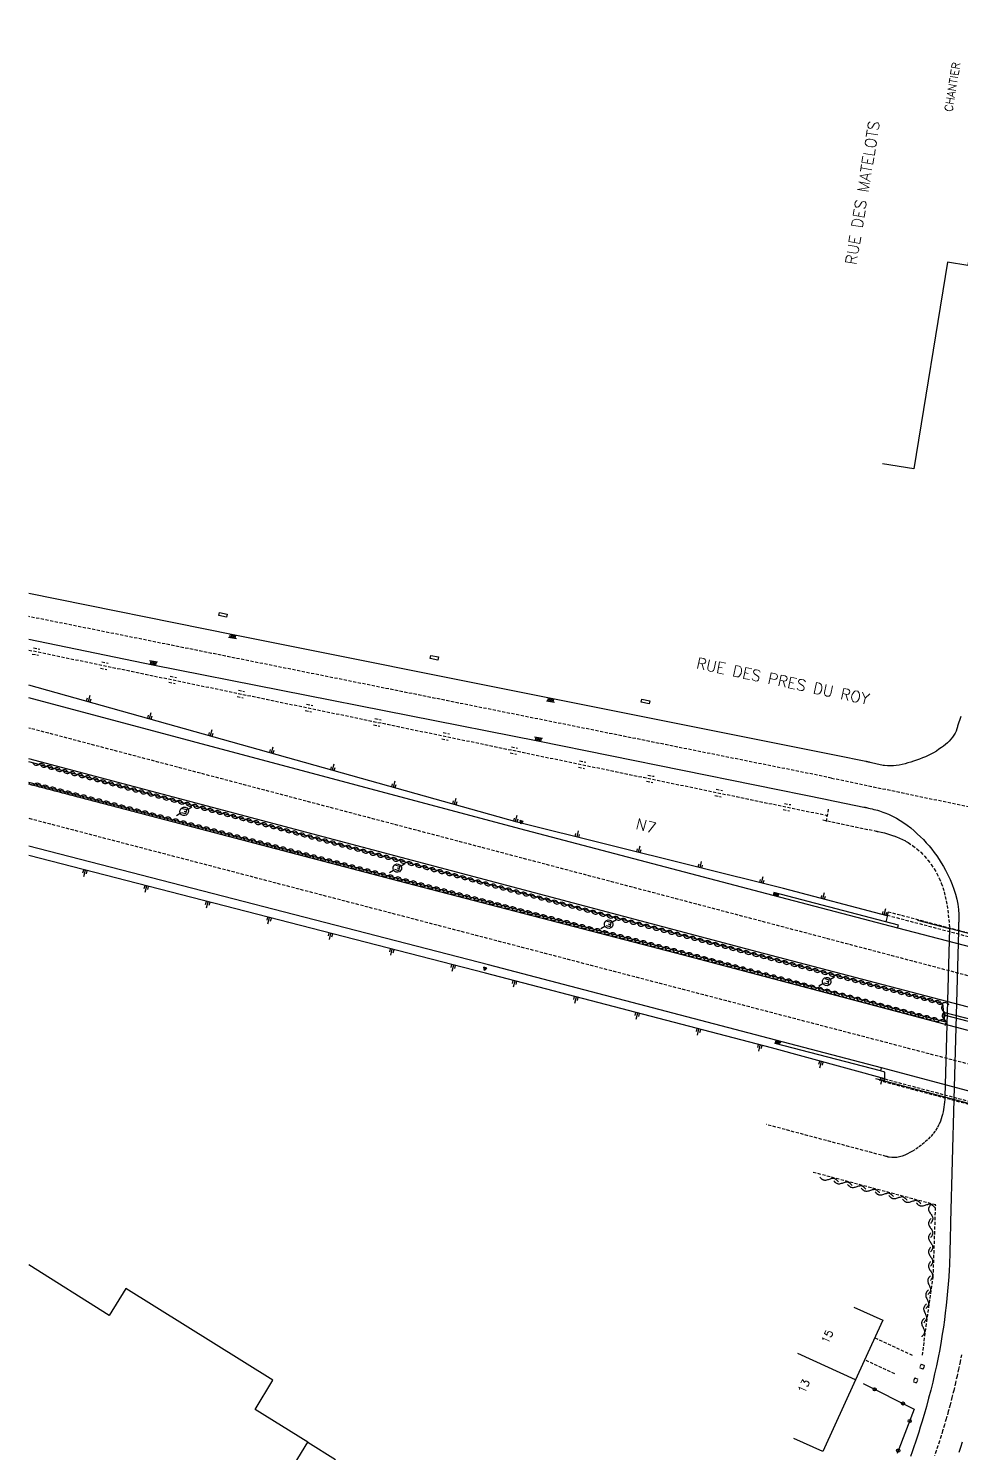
# Model space of a CAD drawing. Header units: millimetres. Extents: x 109000 to 110000, y 146999 to 148000.
# Drawn here: x 108999.9 to 109147, y 147475 to 147699.6 of the extents above; entities that cross this region are included whole.
import ezdxf
from ezdxf.enums import TextEntityAlignment as Align

# ---------------------------------------------------------------- set-up
doc = ezdxf.new("R2010")
doc.units = ezdxf.units.MM
doc.linetypes.add('DASHED', pattern=[0.75, 0.5, -0.25])
doc.layers.get('0').update_dxf_attribs({"linetype": 'CONTINUOUS'})
for name, color, linetype in [('W0001', 6, 'DASHED'), ('W0008', 7, 'CONTINUOUS'), ('W0100', 7, 'CONTINUOUS'), ('W0112', 1, 'DASHED'), ('W0120', 7, 'CONTINUOUS'), ('W0211', 2, 'CONTINUOUS'), ('W0220', 5, 'DASHED'), ('W0310', 3, 'CONTINUOUS'), ('W0334', 7, 'CONTINUOUS'), ('W0400', 7, 'CONTINUOUS'), ('W0402', 7, 'CONTINUOUS'), ('W0471', 7, 'CONTINUOUS'), ('W0851', 7, 'CONTINUOUS'), ('W0984', 7, 'CONTINUOUS'), ('W0989', 7, 'CONTINUOUS'), ('W0991', 7, 'CONTINUOUS'), ('W1102', 7, 'CONTINUOUS')]:
    doc.layers.add(name, color=color, linetype=linetype)
doc.styles.get("Standard").update_dxf_attribs({"font": 'romans.shx', "width": 0.85})

# ---------------------------------------------------------------- blocks, each defined once
blk = doc.blocks.new('T851')
for p, q in [((-0.25, -0.15), (0, 0.32)), ((0, 0.32), (0.25, -0.15)), ((-0.25, -0.15), (0.25, -0.15))]:
    blk.add_line(p, q)
for major_axis in [(-0.106, 0.106), (-0.0354, 0.0354), (-0.0236, 0.0236)]:
    blk.add_ellipse((0, 0), major_axis=major_axis, ratio=1, start_param=3.926991, end_param=10.210176)
blk = doc.blocks.new('t310o')
at = {"color": 0, "linetype": 'Continuous'}
for centre, start, end in [((-0.5, 0.38), 216.8699, 323.1304), ((0.5, -0.37), 36.8699, 143.1303)]:
    blk.add_arc(centre, 0.625, start, end, dxfattribs=at)
blk = doc.blocks.new('T400')
for p, q in [((-0.15, 0.3), (0.15, 0.3)), ((-0.15, -0.25), (-0.15, 0.3)), ((-0.15, 0.15), (0.15, 0.15)), ((-0.15, 0), (0.15, 0)), ((0.15, 0.3), (0.15, -0.25)), ((-0.15, -0.15), (0.15, -0.15)), ((-0.15, -0.25), (-0.15, -0.3)), ((-0.15, -0.3), (0.15, -0.3)), ((0.15, -0.3), (0.15, -0.25))]:
    blk.add_line(p, q)
blk = doc.blocks.new('T471')
for p, q in [((-0.333334, 0.333334), (-0.333334, -0.333334)), ((-0.333334, 0.333334), (0.333334, 0.333334)), ((-0.333334, 0), (0, 0)), ((0.500001, 0.500001), (1.000002, 1.000002)), ((-0.500001, -0.500001), (-1.000002, -1.000002)), ((-0.333334, -0.333334), (0.333334, -0.333334))]:
    blk.add_line(p, q)
blk.add_ellipse((0, 0), major_axis=(0.471405, 0.471405), ratio=1, start_param=5.4977871438, end_param=11.780972451)
blk = doc.blocks.new('t211o')
at = {"color": 0, "linetype": 'Continuous'}
for p, q in [((-0.29, 0.5), (-0.29, 0)), ((0, 1), (0, 0)), ((0.29, 0.5), (0.29, 0))]:
    blk.add_line(p, q, dxfattribs=at)

msp = doc.modelspace()

# ---------------------------------------------------------------- linework, layer by layer
at = {"layer": 'W0001'}
for p, q in [((109347.6, 147497.63), (109000, 147589.31)), ((109344.5, 147485.03), (109000, 147575.03))]:
    msp.add_line(p, q, dxfattribs=at)
for points in [[(109126.64, 147581.42), (109000, 147606.89)], [(109126.64, 147581.42), (109150.72, 147576.41)], [(109147.15, 147490.44), (109146.93, 147489.33), (109146.69, 147488.17), (109146.46, 147487.09), (109146.21, 147486.02), (109145.93, 147484.84), (109145.65, 147483.7), (109145.35, 147482.53), (109145.07, 147481.48), (109144.75, 147480.34), (109144.48, 147479.42), (109144.19, 147478.47), (109143.93, 147477.66), (109143.68, 147476.84), (109143.44, 147476.09), (109143.17, 147475.28), (109142.91, 147474.52)]]:
    msp.add_lwpolyline(points, dxfattribs=at)
at = {"layer": 'W0008'}
for points in [[(109127.38, 147584.97), (109082.43, 147593.98), (109032.25, 147604.02), (109000, 147610.5)], [(109000, 147603.3), (109019.57, 147599.3), (109080.32, 147587.27), (109125.94, 147578.05)], [(109348.72, 147502.16), (109335.04, 147505.87), (109318.44, 147510.23), (109304.38, 147513.95), (109265.58, 147524.23), (109247.77, 147528.93), (109182.71, 147545.79), (109167.02, 147549.95), (109137.1, 147557.73), (109117.44, 147562.88), (109077.47, 147573.39), (109000, 147594.08)], [(109147.07, 147591.11), (109146.54, 147589.61), (109146.54, 147589.58), (109146.53, 147589.53), (109146.51, 147589.48), (109146.51, 147589.44), (109146.49, 147589.39), (109146.48, 147589.36), (109146.47, 147589.31), (109146.46, 147589.27), (109146.44, 147589.22), (109146.43, 147589.19), (109146.3, 147588.83), (109146.14, 147588.48), (109145.94, 147588.16), (109145.72, 147587.84), (109145.48, 147587.55), (109145.22, 147587.25), (109144.93, 147586.98), (109144.65, 147586.72), (109144.34, 147586.47), (109144.03, 147586.23), (109143.61, 147585.95), (109143.2, 147585.67), (109142.77, 147585.42), (109142.34, 147585.19), (109141.9, 147584.97), (109141.46, 147584.77), (109141.01, 147584.58), (109140.54, 147584.39), (109140.08, 147584.22), (109139.61, 147584.06), (109139.16, 147583.92), (109138.71, 147583.8), (109138.26, 147583.67), (109137.79, 147583.56), (109137.33, 147583.47), (109136.87, 147583.41), (109136.41, 147583.36), (109135.95, 147583.34), (109135.49, 147583.34), (109135.03, 147583.39), (109134.8, 147583.42), (109134.57, 147583.47), (109134.33, 147583.5), (109134.11, 147583.56), (109133.88, 147583.61), (109133.65, 147583.67), (109133.42, 147583.72), (109133.19, 147583.78), (109132.96, 147583.84), (109132.73, 147583.89), (109132.67, 147583.91), (109132.6, 147583.92), (109132.54, 147583.94), (109132.47, 147583.94), (109132.4, 147583.95), (109132.34, 147583.97), (109132.28, 147583.98), (109132.22, 147584), (109132.15, 147584.02), (109132.08, 147584.02), (109132.08, 147584.02), (109127.37, 147584.97)], [(109346.49, 147493.09), (109316.62, 147501.07), (109264.31, 147514.82), (109155.87, 147543.28), (109114.92, 147554.03), (109075.44, 147564.46), (109000, 147584.45)], [(109345.6, 147489.5), (109315.83, 147497.39), (109263.73, 147511.25), (109208.21, 147525.77), (109155.17, 147539.78), (109103.29, 147553.49), (109059.61, 147564.83), (109000, 147580.44)], [(109125.93, 147578.05), (109131.74, 147576.84), (109131.78, 147576.83), (109131.83, 147576.81), (109131.87, 147576.81), (109131.91, 147576.8), (109131.96, 147576.8), (109132, 147576.78), (109132.04, 147576.78), (109132.09, 147576.77), (109132.13, 147576.75), (109132.18, 147576.75), (109132.47, 147576.69), (109132.76, 147576.62), (109133.05, 147576.55), (109133.34, 147576.48), (109133.63, 147576.41), (109133.91, 147576.33), (109134.2, 147576.23), (109134.48, 147576.16), (109134.76, 147576.06), (109135.04, 147575.95), (109135.67, 147575.7), (109136.29, 147575.41), (109136.89, 147575.09), (109137.47, 147574.73), (109138.04, 147574.36), (109138.61, 147573.97), (109139.15, 147573.55), (109139.68, 147573.11), (109140.18, 147572.64), (109140.68, 147572.17), (109140.68, 147572.17), (109141.15, 147571.7), (109141.6, 147571.22), (109142.04, 147570.72), (109142.46, 147570.2), (109142.86, 147569.69), (109143.26, 147569.14), (109143.62, 147568.59), (109143.98, 147568.05), (109144.33, 147567.47), (109144.65, 147566.89), (109144.65, 147566.89), (109145.02, 147566.16), (109145.36, 147565.41), (109145.68, 147564.64), (109145.97, 147563.87), (109146.21, 147563.09), (109146.41, 147562.3), (109146.57, 147561.5), (109146.67, 147560.69), (109146.73, 147559.89), (109146.73, 147559.08), (109146.73, 147559.08), (109146.73, 147559.03), (109146.73, 147558.98), (109146.72, 147558.94), (109146.72, 147558.89), (109146.72, 147558.84), (109146.72, 147558.8), (109146.72, 147558.75), (109146.72, 147558.7), (109146.72, 147558.66), (109146.71, 147558.61), (109146.68, 147557.31)], [(109343.4, 147480.56), (109331.96, 147483.38), (109315.33, 147487.81), (109301.2, 147491.53), (109262.35, 147501.76), (109244.09, 147506.58), (109206.66, 147516.77), (109181.93, 147523.04), (109166.29, 147527.26), (109134.53, 147535.69), (109117.86, 147540.06), (109072.53, 147551.94), (109000, 147570.69)], [(109146.68, 147557.31), (109145.96, 147530.69)], [(109145.96, 147530.69), (109145.44, 147511.36)], [(109145.44, 147511.36), (109145.43, 147511.31), (109145.43, 147511.28), (109145.43, 147511.23), (109145.43, 147511.2), (109145.43, 147511.16), (109145.43, 147511.12), (109145.43, 147511.08), (109145.43, 147511.05), (109145.43, 147511), (109145.43, 147510.97), (109145.41, 147510.25), (109145.4, 147509.55), (109145.38, 147508.83), (109145.36, 147508.12), (109145.34, 147507.41), (109145.33, 147506.7), (109145.3, 147505.98), (109145.28, 147505.28), (109145.25, 147504.56), (109145.22, 147503.86), (109145.22, 147503.86), (109145.15, 147502.72), (109145.07, 147501.59), (109144.97, 147500.47), (109144.86, 147499.33), (109144.75, 147498.2), (109144.61, 147497.08), (109144.47, 147495.95), (109144.3, 147494.83), (109144.13, 147493.7), (109143.94, 147492.59), (109143.94, 147492.59), (109143.72, 147491.3), (109143.47, 147490), (109143.2, 147488.72), (109142.92, 147487.42), (109142.62, 147486.14), (109142.31, 147484.86), (109141.98, 147483.59), (109141.64, 147482.31), (109141.28, 147481.05), (109140.9, 147479.8), (109140.66, 147479.02), (109140.41, 147478.23), (109140.16, 147477.47), (109139.9, 147476.69), (109139.64, 147475.92), (109139.37, 147475.16), (109139.1, 147474.39)], [(109000, 147504.64), (109000, 147504.62)], [(109044.04, 147476.64), (109035.68, 147481.81), (109038.51, 147486.47), (109015.31, 147500.89), (109012.69, 147496.67), (109000, 147504.64)], [(109147.25, 147476.64), (109146.99, 147475.83), (109146.73, 147475.02)]]:
    msp.add_lwpolyline(points, dxfattribs=at)
at = {"layer": 'W0100', "flags": 128}
msp.add_lwpolyline([(109154.09, 147699.65), (109148.17, 147662.28), (109144.96, 147662.81), (109139.62, 147630.19), (109134.69, 147631)], dxfattribs=at)
at = {"layer": 'W0100'}
for points in [[(109130.2, 147497.98), (109134.75, 147495.89), (109131.81, 147489.48), (109130.43, 147486.48), (109125.26, 147475.17), (109120.71, 147477.25)], [(109046.19, 147470.45), (109041.88, 147473.12), (109044.04, 147476.64), (109048.36, 147473.95)]]:
    msp.add_lwpolyline(points, dxfattribs=at)
at = {"layer": 'W0112'}
for points in [[(109125.85, 147574.55), (109126.2, 147576.5)], [(109125.26, 147574.8), (109133.69, 147573.05), (109133.72, 147573.03), (109133.76, 147573.03), (109133.79, 147573.02), (109133.82, 147573.02), (109133.85, 147573.02), (109133.88, 147573), (109133.91, 147573), (109133.94, 147572.98), (109133.97, 147572.98), (109134.01, 147572.97), (109134.01, 147572.97), (109134.5, 147572.86), (109134.99, 147572.75), (109135.48, 147572.61), (109135.97, 147572.47), (109136.46, 147572.3), (109136.93, 147572.12), (109137.4, 147571.92), (109137.86, 147571.72), (109138.32, 147571.48), (109138.76, 147571.23), (109139.45, 147570.78), (109140.11, 147570.27), (109140.73, 147569.72), (109141.33, 147569.11), (109141.87, 147568.47), (109142.38, 147567.8), (109142.85, 147567.09), (109143.27, 147566.37), (109143.64, 147565.61), (109143.97, 147564.84), (109144.22, 147564.16), (109144.43, 147563.45), (109144.61, 147562.75), (109144.76, 147562.03), (109144.89, 147561.31), (109144.99, 147560.59), (109145.08, 147559.86), (109145.16, 147559.12), (109145.24, 147558.39), (109145.3, 147557.66)], [(109144.55, 147531.11), (109144.51, 147530.7), (109144.47, 147530.31), (109144.43, 147529.92), (109144.38, 147529.53), (109144.32, 147529.14), (109144.25, 147528.77), (109144.17, 147528.37), (109144.08, 147528.02), (109143.97, 147527.64), (109143.84, 147527.28), (109143.6, 147526.75), (109143.32, 147526.23), (109143, 147525.73), (109142.64, 147525.25), (109142.24, 147524.8), (109141.81, 147524.34), (109141.35, 147523.94), (109140.86, 147523.53), (109140.35, 147523.16), (109139.81, 147522.8), (109139.43, 147522.55), (109139.03, 147522.33), (109138.63, 147522.12), (109138.22, 147521.94), (109137.81, 147521.78), (109137.4, 147521.67), (109136.98, 147521.58), (109136.57, 147521.55), (109136.15, 147521.55), (109135.74, 147521.61), (109135.74, 147521.61), (109135.69, 147521.62), (109135.65, 147521.64), (109135.6, 147521.64), (109135.55, 147521.66), (109135.51, 147521.67), (109135.46, 147521.69), (109135.41, 147521.7), (109135.36, 147521.7), (109135.32, 147521.72), (109135.27, 147521.73), (109116.41, 147526.75)], [(109141.01, 147490.39), (109141.57, 147494.89), (109142.7, 147502.7), (109143.09, 147514.08), (109123.76, 147519.22)], [(109139.45, 147490.34), (109133.46, 147493.09)], [(109136.64, 147487.47), (109131.88, 147489.66)], [(109140.81, 147488.98), (109140.56, 147488.44), (109141.11, 147488.19), (109141.36, 147488.73), (109140.81, 147488.98)], [(109139.78, 147486.8), (109139.53, 147486.25), (109140.08, 147486), (109140.33, 147486.55), (109139.78, 147486.8)]]:
    msp.add_lwpolyline(points, dxfattribs=at)
for points in [[(109135.45, 147559.79), (109166.37, 147551.65), (109166.53, 147552.14), (109135.61, 147560.28)], [(109135.06, 147533.96), (109165.87, 147525.79), (109165.72, 147525.32), (109134.91, 147533.49)]]:
    msp.add_lwpolyline(points, close=True, dxfattribs=at)
at = {"layer": 'W0120'}
for points in [[(109140.2, 147559.02), (109145.28, 147557.69), (109144.55, 147531.11), (109144.52, 147531.08), (109133.66, 147533.97)], [(109155.16, 147555.11), (109145.28, 147557.69)], [(109154.4, 147528.45), (109144.52, 147531.08)]]:
    msp.add_lwpolyline(points, dxfattribs=at)
at = {"layer": 'W0211'}
for points in [[(109135.46, 147559.66), (109119.06, 147563.98), (109077.06, 147574.45), (109000, 147596.08)], [(109135.06, 147533.99), (109117.19, 147538.84), (109072.04, 147550.65), (109000, 147569.18)], [(109131.63, 147485.92), (109139.72, 147481.86), (109137.01, 147474.89)]]:
    msp.add_lwpolyline(points, dxfattribs=at)
for centre, radius in [((109133.46, 147485), 0.247), ((109137.93, 147482.77), 0.247), ((109138.99, 147480), 0.247), ((109137.19, 147475.33), 0.262)]:
    msp.add_circle(centre, radius, dxfattribs=at)
at = {"layer": 'W0220'}
for points in [[(109000.74, 147601.97), (109001.72, 147601.77)], [(109000, 147601.61), (109125.98, 147575.52)], [(109000.54, 147600.98), (109001.52, 147600.78)], [(109011.52, 147599.73), (109012.49, 147599.53)], [(109011.31, 147598.77), (109012.29, 147598.56)], [(109022.28, 147597.5), (109023.27, 147597.3)], [(109022.08, 147596.53), (109023.06, 147596.33)], [(109033.05, 147595.28), (109034.03, 147595.08)], [(109032.85, 147594.3), (109033.83, 147594.09)], [(109043.83, 147593.05), (109044.8, 147592.84)], [(109043.62, 147592.06), (109044.6, 147591.86)], [(109054.6, 147590.81), (109055.58, 147590.61)], [(109054.4, 147589.83), (109055.38, 147589.62)], [(109065.37, 147588.58), (109066.35, 147588.38)], [(109065.17, 147587.61), (109066.15, 147587.41)], [(109076.14, 147586.34), (109077.12, 147586.14)], [(109075.94, 147585.38), (109076.92, 147585.17)], [(109086.91, 147584.12), (109087.89, 147583.92)], [(109086.71, 147583.14), (109087.69, 147582.94)], [(109097.69, 147581.89), (109098.66, 147581.69)], [(109097.48, 147580.91), (109098.46, 147580.7)], [(109108.46, 147579.66), (109109.44, 147579.45)], [(109108.26, 147578.67), (109109.23, 147578.47)], [(109119.23, 147577.42), (109120.21, 147577.22)], [(109119.02, 147576.45), (109120.01, 147576.25)]]:
    msp.add_lwpolyline(points, dxfattribs=at)
at = {"layer": 'W0310'}
for points in [[(109144.19, 147545.87), (109114.64, 147553.56), (109075.19, 147563.94), (109000, 147583.99)], [(109144.19, 147545.87), (109144.46, 147542.95), (109103.59, 147553.78), (109059.56, 147565.22), (109000, 147580.72)], [(109127.73, 147517.72), (109127.68, 147517.78), (109127.63, 147517.83), (109127.58, 147517.87), (109127.54, 147517.94), (109127.48, 147517.98), (109127.43, 147518.03), (109127.37, 147518.08), (109127.32, 147518.12), (109127.26, 147518.16), (109127.21, 147518.19), (109127.15, 147518.22), (109127.09, 147518.23), (109126.97, 147518.27), (109126.83, 147518.25), (109126.7, 147518.23), (109126.56, 147518.19), (109126.42, 147518.16), (109126.28, 147518.09), (109126.14, 147518.05), (109126, 147518.02), (109125.86, 147517.97), (109125.72, 147517.95), (109125.59, 147517.95), (109125.47, 147517.97), (109125.4, 147517.98), (109125.35, 147518.02), (109125.29, 147518.05), (109125.24, 147518.08), (109125.18, 147518.12), (109125.13, 147518.17), (109125.08, 147518.22), (109125.03, 147518.27), (109124.98, 147518.31), (109124.93, 147518.37), (109124.88, 147518.42), (109124.83, 147518.48)], [(109129.9, 147517.12), (109129.86, 147517.19), (109129.8, 147517.23), (109129.76, 147517.3), (109129.7, 147517.34), (109129.65, 147517.41), (109129.6, 147517.45), (109129.54, 147517.5), (109129.49, 147517.55), (109129.43, 147517.58), (109129.38, 147517.61), (109129.33, 147517.64), (109129.26, 147517.66), (109129.15, 147517.69), (109129.01, 147517.67), (109128.87, 147517.66), (109128.73, 147517.61), (109128.59, 147517.58), (109128.45, 147517.52), (109128.31, 147517.47), (109128.17, 147517.44), (109128.03, 147517.39), (109127.9, 147517.37), (109127.76, 147517.37), (109127.64, 147517.39), (109127.58, 147517.41), (109127.52, 147517.44), (109127.47, 147517.47), (109127.41, 147517.5), (109127.36, 147517.55), (109127.3, 147517.59), (109127.26, 147517.64), (109127.2, 147517.69), (109127.15, 147517.73), (109127.11, 147517.8), (109127.05, 147517.84), (109127.01, 147517.91)], [(109132.08, 147516.55), (109132.03, 147516.61), (109131.98, 147516.67), (109131.93, 147516.72), (109131.87, 147516.77), (109131.83, 147516.83), (109131.78, 147516.87), (109131.72, 147516.92), (109131.67, 147516.97), (109131.61, 147517), (109131.56, 147517.03), (109131.51, 147517.06), (109131.44, 147517.08), (109131.32, 147517.09), (109131.18, 147517.09), (109131.05, 147517.06), (109130.91, 147517.03), (109130.77, 147516.98), (109130.63, 147516.94), (109130.48, 147516.89), (109130.35, 147516.86), (109130.21, 147516.81), (109130.08, 147516.8), (109129.94, 147516.8), (109129.82, 147516.81), (109129.76, 147516.83), (109129.7, 147516.86), (109129.65, 147516.89), (109129.59, 147516.92), (109129.54, 147516.97), (109129.48, 147517.02), (109129.43, 147517.06), (109129.38, 147517.11), (109129.33, 147517.16), (109129.28, 147517.22), (109129.22, 147517.27), (109129.18, 147517.33)], [(109134.25, 147515.97), (109134.2, 147516.03), (109134.15, 147516.08), (109134.11, 147516.14), (109134.04, 147516.19), (109134, 147516.23), (109133.95, 147516.28), (109133.9, 147516.33), (109133.84, 147516.37), (109133.79, 147516.41), (109133.73, 147516.44), (109133.68, 147516.47), (109133.61, 147516.48), (109133.49, 147516.5), (109133.36, 147516.5), (109133.22, 147516.48), (109133.08, 147516.45), (109132.94, 147516.41), (109132.8, 147516.36), (109132.66, 147516.31), (109132.52, 147516.27), (109132.38, 147516.23), (109132.25, 147516.22), (109132.11, 147516.22), (109131.99, 147516.23), (109131.93, 147516.25), (109131.87, 147516.28), (109131.82, 147516.31), (109131.76, 147516.34), (109131.71, 147516.39), (109131.65, 147516.44), (109131.6, 147516.48), (109131.55, 147516.53), (109131.5, 147516.58), (109131.45, 147516.64), (109131.4, 147516.69), (109131.35, 147516.75)], [(109136.43, 147515.39), (109136.38, 147515.45), (109136.33, 147515.5), (109136.27, 147515.55), (109136.23, 147515.61), (109136.18, 147515.66), (109136.12, 147515.7), (109136.07, 147515.75), (109136.01, 147515.8), (109135.96, 147515.83), (109135.9, 147515.86), (109135.85, 147515.89), (109135.79, 147515.91), (109135.67, 147515.94), (109135.53, 147515.92), (109135.4, 147515.91), (109135.26, 147515.86), (109135.11, 147515.81), (109134.97, 147515.77), (109134.83, 147515.72), (109134.68, 147515.67), (109134.55, 147515.64), (109134.41, 147515.62), (109134.29, 147515.62), (109134.16, 147515.64), (109134.1, 147515.66), (109134.04, 147515.69), (109133.99, 147515.72), (109133.93, 147515.75), (109133.88, 147515.8), (109133.83, 147515.84), (109133.78, 147515.89), (109133.72, 147515.95), (109133.68, 147516), (109133.63, 147516.06), (109133.58, 147516.11), (109133.53, 147516.17)], [(109138.6, 147514.81), (109138.55, 147514.87), (109138.5, 147514.92), (109138.44, 147514.97), (109138.4, 147515.03), (109138.35, 147515.08), (109138.29, 147515.12), (109138.24, 147515.17), (109138.18, 147515.22), (109138.13, 147515.25), (109138.08, 147515.28), (109138.02, 147515.31), (109137.96, 147515.33), (109137.83, 147515.34), (109137.71, 147515.34), (109137.57, 147515.33), (109137.43, 147515.28), (109137.29, 147515.25), (109137.15, 147515.2), (109137.01, 147515.14), (109136.86, 147515.11), (109136.73, 147515.06), (109136.59, 147515.05), (109136.47, 147515.05), (109136.34, 147515.06), (109136.28, 147515.08), (109136.22, 147515.11), (109136.17, 147515.14), (109136.11, 147515.17), (109136.06, 147515.22), (109136.01, 147515.27), (109135.95, 147515.31), (109135.9, 147515.36), (109135.85, 147515.41), (109135.8, 147515.47), (109135.75, 147515.52), (109135.7, 147515.58)], [(109140.77, 147514.23), (109140.72, 147514.3), (109140.67, 147514.34), (109140.63, 147514.41), (109140.57, 147514.45), (109140.52, 147514.5), (109140.47, 147514.55), (109140.42, 147514.59), (109140.36, 147514.64), (109140.31, 147514.67), (109140.26, 147514.7), (109140.2, 147514.73), (109140.14, 147514.75), (109140.02, 147514.78), (109139.88, 147514.77), (109139.75, 147514.75), (109139.61, 147514.7), (109139.47, 147514.67), (109139.33, 147514.62), (109139.18, 147514.56), (109139.04, 147514.53), (109138.9, 147514.48), (109138.77, 147514.47), (109138.64, 147514.47), (109138.51, 147514.48), (109138.45, 147514.5), (109138.4, 147514.53), (109138.34, 147514.56), (109138.29, 147514.59), (109138.23, 147514.64), (109138.18, 147514.69), (109138.12, 147514.73), (109138.08, 147514.78), (109138.02, 147514.83), (109137.97, 147514.89), (109137.92, 147514.94), (109137.87, 147515)], [(109142.95, 147513.66), (109142.9, 147513.72), (109142.85, 147513.77), (109142.79, 147513.81), (109142.76, 147513.87), (109142.7, 147513.92), (109142.65, 147513.97), (109142.59, 147514.02), (109142.54, 147514.06), (109142.48, 147514.09), (109142.43, 147514.12), (109142.37, 147514.16), (109142.31, 147514.17), (109142.19, 147514.2), (109142.05, 147514.19), (109141.92, 147514.17), (109141.78, 147514.12), (109141.64, 147514.09), (109141.5, 147514.05), (109141.36, 147513.98), (109141.22, 147513.95), (109141.08, 147513.91), (109140.94, 147513.89), (109140.81, 147513.89), (109140.68, 147513.91), (109140.62, 147513.92), (109140.57, 147513.95), (109140.51, 147513.98), (109140.46, 147514.02), (109140.4, 147514.06), (109140.35, 147514.11), (109140.29, 147514.16), (109140.25, 147514.2), (109140.19, 147514.25), (109140.15, 147514.31), (109140.09, 147514.36), (109140.04, 147514.42)], [(109142.31, 147514.17), (109142.26, 147514.11), (109142.22, 147514.05), (109142.18, 147513.98), (109142.15, 147513.92), (109142.11, 147513.86), (109142.08, 147513.8), (109142.04, 147513.73), (109142.02, 147513.67), (109142, 147513.61), (109141.98, 147513.55), (109141.97, 147513.48), (109141.97, 147513.42), (109141.98, 147513.3), (109142.01, 147513.17), (109142.07, 147513.05), (109142.14, 147512.92), (109142.22, 147512.8), (109142.3, 147512.67), (109142.39, 147512.55), (109142.47, 147512.42), (109142.54, 147512.3), (109142.59, 147512.17), (109142.62, 147512.05), (109142.64, 147511.92), (109142.64, 147511.86), (109142.62, 147511.8), (109142.61, 147511.73), (109142.59, 147511.67), (109142.56, 147511.61), (109142.54, 147511.55), (109142.5, 147511.48), (109142.47, 147511.42), (109142.43, 147511.36), (109142.39, 147511.3), (109142.34, 147511.23), (109142.3, 147511.17)], [(109142.3, 147511.92), (109142.26, 147511.86), (109142.22, 147511.8), (109142.18, 147511.73), (109142.14, 147511.67), (109142.1, 147511.61), (109142.07, 147511.55), (109142.04, 147511.48), (109142.01, 147511.42), (109141.99, 147511.36), (109141.97, 147511.3), (109141.96, 147511.23), (109141.96, 147511.17), (109141.97, 147511.05), (109142.01, 147510.92), (109142.06, 147510.8), (109142.13, 147510.67), (109142.21, 147510.55), (109142.29, 147510.42), (109142.38, 147510.3), (109142.46, 147510.17), (109142.53, 147510.05), (109142.58, 147509.92), (109142.61, 147509.8), (109142.63, 147509.67), (109142.63, 147509.61), (109142.61, 147509.55), (109142.6, 147509.48), (109142.58, 147509.42), (109142.55, 147509.36), (109142.53, 147509.3), (109142.49, 147509.23), (109142.46, 147509.17), (109142.42, 147509.11), (109142.38, 147509.05), (109142.33, 147508.98), (109142.29, 147508.92)], [(109142.29, 147509.67), (109142.25, 147509.61), (109142.21, 147509.55), (109142.17, 147509.48), (109142.13, 147509.42), (109142.09, 147509.36), (109142.06, 147509.3), (109142.03, 147509.23), (109142.01, 147509.17), (109141.98, 147509.11), (109141.97, 147509.05), (109141.95, 147508.98), (109141.95, 147508.92), (109141.97, 147508.8), (109142, 147508.67), (109142.05, 147508.55), (109142.12, 147508.42), (109142.2, 147508.3), (109142.29, 147508.17), (109142.37, 147508.05), (109142.45, 147507.92), (109142.52, 147507.8), (109142.58, 147507.67), (109142.61, 147507.55), (109142.62, 147507.42), (109142.62, 147507.36), (109142.61, 147507.3), (109142.59, 147507.23), (109142.58, 147507.17), (109142.54, 147507.11), (109142.52, 147507.05), (109142.48, 147506.98), (109142.45, 147506.92), (109142.41, 147506.86), (109142.37, 147506.8), (109142.33, 147506.73), (109142.29, 147506.67)], [(109142.29, 147507.42), (109142.24, 147507.36), (109142.21, 147507.3), (109142.16, 147507.23), (109142.12, 147507.17), (109142.09, 147507.11), (109142.05, 147507.05), (109142.03, 147506.98), (109142, 147506.92), (109141.98, 147506.86), (109141.97, 147506.8), (109141.95, 147506.73), (109141.95, 147506.67), (109141.97, 147506.56), (109142.01, 147506.42), (109142.06, 147506.3), (109142.13, 147506.17), (109142.2, 147506.05), (109142.29, 147505.92), (109142.37, 147505.8), (109142.45, 147505.69), (109142.51, 147505.55), (109142.57, 147505.42), (109142.6, 147505.3), (109142.61, 147505.17), (109142.61, 147505.11), (109142.6, 147505.05), (109142.58, 147504.98), (109142.57, 147504.92), (109142.54, 147504.86), (109142.51, 147504.8), (109142.47, 147504.73), (109142.44, 147504.67), (109142.4, 147504.61), (109142.36, 147504.55), (109142.32, 147504.48), (109142.28, 147504.42)], [(109142.28, 147505.17), (109142.23, 147505.11), (109142.2, 147505.05), (109142.15, 147504.98), (109142.11, 147504.92), (109142.08, 147504.86), (109142.04, 147504.8), (109142.02, 147504.73), (109141.99, 147504.67), (109141.97, 147504.61), (109141.96, 147504.55), (109141.94, 147504.48), (109141.94, 147504.42), (109141.97, 147504.31), (109142, 147504.17), (109142.05, 147504.05), (109142.12, 147503.92), (109142.19, 147503.8), (109142.28, 147503.67), (109142.36, 147503.55), (109142.44, 147503.44), (109142.51, 147503.3), (109142.56, 147503.17), (109142.59, 147503.05), (109142.61, 147502.92), (109142.61, 147502.86), (109142.59, 147502.8), (109142.58, 147502.73), (109142.56, 147502.67), (109142.53, 147502.61), (109142.51, 147502.55), (109142.47, 147502.48), (109142.43, 147502.42), (109142.4, 147502.36), (109142.36, 147502.3), (109142.31, 147502.23), (109142.27, 147502.17)], [(109142.27, 147502.92), (109142.22, 147502.86), (109142.17, 147502.81), (109142.12, 147502.75), (109142.08, 147502.7), (109142.03, 147502.64), (109141.99, 147502.58), (109141.95, 147502.52), (109141.92, 147502.47), (109141.89, 147502.41), (109141.86, 147502.34), (109141.85, 147502.28), (109141.83, 147502.22), (109141.83, 147502.09), (109141.85, 147501.97), (109141.89, 147501.83), (109141.93, 147501.7), (109142, 147501.56), (109142.06, 147501.42), (109142.13, 147501.3), (109142.18, 147501.16), (109142.24, 147501.03), (109142.27, 147500.89), (109142.29, 147500.77), (109142.29, 147500.64), (109142.27, 147500.58), (109142.26, 147500.52), (109142.23, 147500.45), (109142.2, 147500.41), (109142.16, 147500.34), (109142.12, 147500.28), (109142.08, 147500.23), (109142.04, 147500.17), (109141.99, 147500.12), (109141.94, 147500.06), (109141.9, 147500.02), (109141.84, 147499.95)], [(109141.95, 147500.69), (109141.9, 147500.64), (109141.86, 147500.58), (109141.8, 147500.52), (109141.76, 147500.47), (109141.71, 147500.41), (109141.67, 147500.36), (109141.63, 147500.3), (109141.6, 147500.23), (109141.57, 147500.17), (109141.54, 147500.12), (109141.53, 147500.06), (109141.51, 147500), (109141.51, 147499.88), (109141.53, 147499.75), (109141.56, 147499.61), (109141.61, 147499.48), (109141.68, 147499.34), (109141.74, 147499.22), (109141.8, 147499.08), (109141.86, 147498.94), (109141.91, 147498.81), (109141.95, 147498.67), (109141.97, 147498.55), (109141.97, 147498.42), (109141.95, 147498.36), (109141.93, 147498.3), (109141.91, 147498.23), (109141.88, 147498.17), (109141.85, 147498.12), (109141.81, 147498.06), (109141.76, 147498), (109141.72, 147497.95), (109141.67, 147497.89), (109141.62, 147497.83), (109141.58, 147497.78), (109141.52, 147497.72)], [(109141.63, 147498.47), (109141.58, 147498.41), (109141.53, 147498.36), (109141.48, 147498.3), (109141.43, 147498.25), (109141.39, 147498.19), (109141.35, 147498.12), (109141.31, 147498.06), (109141.28, 147498.02), (109141.25, 147497.95), (109141.22, 147497.89), (109141.21, 147497.83), (109141.19, 147497.77), (109141.19, 147497.64), (109141.21, 147497.52), (109141.25, 147497.38), (109141.29, 147497.25), (109141.36, 147497.11), (109141.42, 147496.97), (109141.49, 147496.84), (109141.54, 147496.7), (109141.6, 147496.58), (109141.63, 147496.44), (109141.65, 147496.31), (109141.65, 147496.19), (109141.63, 147496.12), (109141.61, 147496.06), (109141.59, 147496), (109141.56, 147495.95), (109141.52, 147495.89), (109141.48, 147495.83), (109141.44, 147495.78), (109141.4, 147495.72), (109141.35, 147495.67), (109141.3, 147495.61), (109141.26, 147495.56), (109141.2, 147495.5)], [(109141.31, 147496.23), (109141.26, 147496.19), (109141.22, 147496.12), (109141.16, 147496.06), (109141.12, 147496.02), (109141.07, 147495.95), (109141.03, 147495.91), (109140.99, 147495.84), (109140.96, 147495.78), (109140.93, 147495.72), (109140.9, 147495.67), (109140.89, 147495.61), (109140.87, 147495.55), (109140.86, 147495.42), (109140.89, 147495.3), (109140.92, 147495.16), (109140.97, 147495.03), (109141.04, 147494.89), (109141.1, 147494.77), (109141.16, 147494.62), (109141.22, 147494.48), (109141.27, 147494.36), (109141.31, 147494.22), (109141.33, 147494.09), (109141.33, 147493.97), (109141.31, 147493.91), (109141.29, 147493.84), (109141.27, 147493.78), (109141.24, 147493.72), (109141.21, 147493.67), (109141.17, 147493.61), (109141.12, 147493.55), (109141.08, 147493.5), (109141.03, 147493.44), (109140.98, 147493.38), (109140.93, 147493.33), (109140.88, 147493.27)]]:
    msp.add_lwpolyline(points, dxfattribs=at)
at = {"layer": 'W0334'}
for points in [[(109137.08, 147557.73), (109137.2, 147558.22), (109117.57, 147563.36), (109117.55, 147563.36), (109117.43, 147562.88)], [(109135.49, 147559.78), (109135.22, 147558.73)], [(109144.32, 147544.51), (109155.55, 147541.59)], [(109144.36, 147544.09), (109155.49, 147541.19)], [(109134.51, 147535.7), (109134.38, 147535.21), (109117.78, 147539.56), (109117.91, 147540.04)], [(109135.06, 147533.96), (109135.07, 147535.03), (109134.38, 147535.21)]]:
    msp.add_lwpolyline(points, dxfattribs=at)
at = {"layer": 'W0402'}
for points in [[(109031.52, 147603.66), (109032.77, 147603.41), (109032.77, 147603.41)], [(109031.73, 147603.61), (109031.83, 147604.09)], [(109031.95, 147603.56), (109032.04, 147604.06)], [(109032.16, 147603.53), (109032.25, 147604.02)], [(109032.36, 147603.48), (109032.46, 147603.97)], [(109032.57, 147603.44), (109032.67, 147603.94)], [(109020.29, 147599.67), (109019.05, 147599.91), (109019.05, 147599.91)], [(109019.24, 147599.88), (109019.15, 147599.39)], [(109019.45, 147599.83), (109019.36, 147599.34)], [(109019.66, 147599.8), (109019.57, 147599.3)], [(109019.88, 147599.75), (109019.78, 147599.27)], [(109020.09, 147599.7), (109019.98, 147599.22)], [(109081.7, 147593.61), (109082.95, 147593.38), (109082.95, 147593.38)], [(109081.91, 147593.58), (109082.01, 147594.06)], [(109082.12, 147593.53), (109082.22, 147594.02)], [(109082.33, 147593.48), (109082.43, 147593.98)], [(109082.54, 147593.45), (109082.64, 147593.94)], [(109082.75, 147593.41), (109082.85, 147593.89)], [(109081.05, 147587.64), (109079.8, 147587.89), (109079.8, 147587.89)], [(109080, 147587.84), (109079.9, 147587.36)], [(109080.21, 147587.81), (109080.11, 147587.31)], [(109080.42, 147587.77), (109080.32, 147587.27)], [(109080.63, 147587.72), (109080.53, 147587.23)], [(109080.84, 147587.67), (109080.74, 147587.19)]]:
    msp.add_lwpolyline(points, dxfattribs=at)
at = {"layer": 'W0471'}
for points in [[(109031.29, 147607.28), (109031.19, 147606.8), (109029.96, 147607.03), (109030.06, 147607.53), (109031.29, 147607.28)], [(109064.63, 147600.52), (109064.53, 147600.02), (109063.3, 147600.27), (109063.41, 147600.77), (109064.63, 147600.52)], [(109097.97, 147593.61), (109097.87, 147593.11), (109096.64, 147593.36), (109096.74, 147593.84), (109097.97, 147593.61)]]:
    msp.add_lwpolyline(points, dxfattribs=at)
at = {"layer": 'W1102'}
msp.add_lwpolyline([(109130.43, 147486.48), (109121.33, 147490.64)], dxfattribs=at)

# ---------------------------------------------------------------- block references
at = {"layer": 'W0211'}
for p, rotation in [((109009.34, 147593.46), 344.3236170165441), ((109018.97, 147590.75), 344.3236170165441), ((109028.6, 147588.05), 344.3236170165441), ((109038.23, 147585.35), 344.3236170165441), ((109047.86, 147582.65), 344.3236170165441), ((109057.49, 147579.95), 344.3236170165441), ((109067.11, 147577.24), 344.3236170165441), ((109076.74, 147574.54), 344.3236170165441), ((109086.44, 147572.11), 345.99772417515), ((109096.14, 147569.69), 345.99772417515), ((109105.85, 147567.27), 345.99772417515), ((109008.93, 147566.88), 165.579120359515), ((109018.61, 147564.39), 165.579120359515), ((109115.55, 147564.85), 345.99772417515), ((109028.3, 147561.9), 165.579120359515), ((109125.23, 147562.35), 345.264910105692), ((109037.98, 147559.41), 165.579120359515), ((109134.9, 147559.81), 345.264910105692), ((109047.67, 147556.92), 165.579120359515), ((109057.35, 147554.43), 165.579120359515), ((109067.04, 147551.94), 165.579120359515), ((109076.72, 147549.43), 165.342254872573), ((109086.39, 147546.9), 165.342254872573), ((109096.07, 147544.37), 165.342254872573), ((109105.74, 147541.84), 165.342254872573), ((109115.42, 147539.31), 165.342254872573), ((109125.07, 147536.7), 164.804713897023), ((109134.72, 147534.08), 164.804713897023)]:
    msp.add_blockref('t211o', p, dxfattribs=dict(at, rotation=rotation))
at = {"layer": 'W0310'}
for p, rotation in [((109001.59, 147583.57), 165.06215346498), ((109002.8, 147583.25), 165.06215346498), ((109004.01, 147582.93), 165.06215346498), ((109005.21, 147582.6), 165.06215346498), ((109006.42, 147582.28), 165.06215346498), ((109007.63, 147581.96), 165.06215346498), ((109008.84, 147581.64), 165.06215346498), ((109010.04, 147581.31), 165.06215346498), ((109000.96, 147580.46), 165.420339566109), ((109002.17, 147580.15), 165.420339566109), ((109003.38, 147579.84), 165.420339566109), ((109004.59, 147579.52), 165.420339566109), ((109005.8, 147579.21), 165.420339566109), ((109011.25, 147580.99), 165.06215346498), ((109012.46, 147580.67), 165.06215346498), ((109013.67, 147580.35), 165.06215346498), ((109014.88, 147580.03), 165.06215346498), ((109016.08, 147579.7), 165.06215346498), ((109017.29, 147579.38), 165.06215346498), ((109018.5, 147579.06), 165.06215346498), ((109007.01, 147578.89), 165.420339566109), ((109008.22, 147578.58), 165.420339566109), ((109009.43, 147578.26), 165.420339566109), ((109010.64, 147577.95), 165.420339566109), ((109011.85, 147577.63), 165.420339566109), ((109013.06, 147577.32), 165.420339566109), ((109014.27, 147577), 165.420339566109), ((109019.71, 147578.74), 165.06215346498), ((109020.91, 147578.41), 165.06215346498), ((109022.12, 147578.09), 165.06215346498), ((109023.33, 147577.77), 165.06215346498), ((109024.54, 147577.45), 165.06215346498), ((109025.75, 147577.13), 165.06215346498), ((109026.95, 147576.8), 165.06215346498), ((109015.48, 147576.69), 165.420339566109), ((109016.69, 147576.37), 165.420339566109), ((109017.9, 147576.06), 165.420339566109), ((109019.11, 147575.74), 165.420339566109), ((109020.32, 147575.43), 165.420339566109), ((109021.53, 147575.12), 165.420339566109), ((109022.74, 147574.8), 165.420339566109), ((109023.95, 147574.49), 165.420339566109), ((109028.16, 147576.48), 165.06215346498), ((109029.37, 147576.16), 165.06215346498), ((109030.58, 147575.84), 165.06215346498), ((109031.78, 147575.51), 165.06215346498), ((109032.99, 147575.19), 165.06215346498), ((109034.2, 147574.87), 165.06215346498), ((109035.41, 147574.55), 165.06215346498), ((109025.16, 147574.17), 165.420339566109), ((109026.37, 147573.86), 165.420339566109), ((109027.58, 147573.54), 165.420339566109), ((109028.79, 147573.23), 165.420339566109), ((109030, 147572.91), 165.420339566109), ((109031.21, 147572.6), 165.420339566109), ((109032.42, 147572.28), 165.420339566109), ((109036.62, 147574.23), 165.06215346498), ((109037.82, 147573.9), 165.06215346498), ((109039.03, 147573.58), 165.06215346498), ((109040.24, 147573.26), 165.06215346498), ((109041.45, 147572.94), 165.06215346498), ((109042.65, 147572.61), 165.06215346498), ((109043.86, 147572.29), 165.06215346498), ((109033.63, 147571.97), 165.420339566109), ((109034.84, 147571.65), 165.420339566109), ((109036.05, 147571.34), 165.420339566109), ((109037.26, 147571.02), 165.420339566109), ((109038.47, 147570.71), 165.420339566109), ((109039.68, 147570.4), 165.420339566109), ((109040.89, 147570.08), 165.420339566109), ((109045.07, 147571.97), 165.06215346498), ((109046.28, 147571.65), 165.06215346498), ((109047.48, 147571.33), 165.06215346498), ((109048.69, 147571), 165.06215346498), ((109049.9, 147570.68), 165.06215346498), ((109051.11, 147570.36), 165.06215346498), ((109052.32, 147570.04), 165.06215346498), ((109042.1, 147569.77), 165.420339566109), ((109043.31, 147569.45), 165.420339566109), ((109044.52, 147569.14), 165.420339566109), ((109045.73, 147568.82), 165.420339566109), ((109046.93, 147568.51), 165.420339566109), ((109048.14, 147568.19), 165.420339566109), ((109049.35, 147567.88), 165.420339566109), ((109053.52, 147569.72), 165.06215346498), ((109054.73, 147569.39), 165.06215346498), ((109055.94, 147569.07), 165.06215346498), ((109057.15, 147568.75), 165.06215346498), ((109058.35, 147568.43), 165.06215346498), ((109059.56, 147568.1), 165.06215346498), ((109060.77, 147567.78), 165.06215346498), ((109050.56, 147567.56), 165.420339566109), ((109051.77, 147567.25), 165.420339566109), ((109052.98, 147566.93), 165.420339566109), ((109054.19, 147566.62), 165.420339566109), ((109055.4, 147566.3), 165.420339566109), ((109056.61, 147565.99), 165.420339566109), ((109057.82, 147565.68), 165.420339566109), ((109061.98, 147567.46), 165.06215346498), ((109063.19, 147567.14), 165.06215346498), ((109064.39, 147566.82), 165.06215346498), ((109065.6, 147566.49), 165.06215346498), ((109066.81, 147566.17), 165.06215346498), ((109068.02, 147565.85), 165.06215346498), ((109069.22, 147565.53), 165.06215346498), ((109059.03, 147565.36), 165.420339566109), ((109060.24, 147565.05), 165.427609829927), ((109061.45, 147564.73), 165.427609829927), ((109062.66, 147564.42), 165.427609829927), ((109063.87, 147564.1), 165.427609829927), ((109065.08, 147563.79), 165.427609829927), ((109066.29, 147563.47), 165.427609829927), ((109070.43, 147565.2), 165.06215346498), ((109071.64, 147564.88), 165.06215346498), ((109072.85, 147564.56), 165.06215346498), ((109074.06, 147564.24), 165.06215346498), ((109075.26, 147563.92), 165.268304877444), ((109076.47, 147563.6), 165.268304877444), ((109077.68, 147563.28), 165.268304877444), ((109067.5, 147563.16), 165.427609829927), ((109068.71, 147562.84), 165.427609829927), ((109069.92, 147562.53), 165.427609829927), ((109071.13, 147562.22), 165.427609829927), ((109072.34, 147561.9), 165.427609829927), ((109073.55, 147561.59), 165.427609829927), ((109074.76, 147561.27), 165.427609829927), ((109078.89, 147562.96), 165.268304877444), ((109080.1, 147562.64), 165.268304877444), ((109081.31, 147562.33), 165.268304877444), ((109082.52, 147562.01), 165.268304877444), ((109083.73, 147561.69), 165.268304877444), ((109084.93, 147561.37), 165.268304877444), ((109086.14, 147561.05), 165.268304877444), ((109075.97, 147560.96), 165.427609829927), ((109077.18, 147560.64), 165.427609829927), ((109078.39, 147560.33), 165.427609829927), ((109079.6, 147560.01), 165.427609829927), ((109080.81, 147559.7), 165.427609829927), ((109082.02, 147559.39), 165.427609829927), ((109083.23, 147559.07), 165.427609829927), ((109084.44, 147558.76), 165.427609829927), ((109087.35, 147560.74), 165.268304877444), ((109088.56, 147560.42), 165.268304877444), ((109089.77, 147560.1), 165.268304877444), ((109090.98, 147559.78), 165.268304877444), ((109092.19, 147559.47), 165.268304877444), ((109093.4, 147559.15), 165.268304877444), ((109094.61, 147558.83), 165.268304877444), ((109085.65, 147558.44), 165.427609829927), ((109086.86, 147558.13), 165.427609829927), ((109088.07, 147557.81), 165.427609829927), ((109089.28, 147557.5), 165.427609829927), ((109090.49, 147557.18), 165.427609829927), ((109091.7, 147556.87), 165.427609829927), ((109092.91, 147556.55), 165.427609829927), ((109095.81, 147558.51), 165.268304877444), ((109097.02, 147558.19), 165.268304877444), ((109098.23, 147557.88), 165.268304877444), ((109099.44, 147557.56), 165.268304877444), ((109100.65, 147557.24), 165.268304877444), ((109101.86, 147556.92), 165.268304877444), ((109103.07, 147556.6), 165.268304877444), ((109094.12, 147556.24), 165.427609829927), ((109095.33, 147555.93), 165.427609829927), ((109096.54, 147555.61), 165.427609829927), ((109097.75, 147555.3), 165.427609829927), ((109098.96, 147554.98), 165.427609829927), ((109100.17, 147554.67), 165.427609829927), ((109101.37, 147554.35), 165.427609829927), ((109104.28, 147556.29), 165.268304877444), ((109105.49, 147555.97), 165.268304877444), ((109106.69, 147555.65), 165.268304877444), ((109107.9, 147555.33), 165.268304877444), ((109109.11, 147555.02), 165.268304877444), ((109110.32, 147554.7), 165.268304877444), ((109111.53, 147554.38), 165.268304877444), ((109102.58, 147554.04), 165.427609829927), ((109103.79, 147553.72), 165.166816172454), ((109105, 147553.4), 165.166816172454), ((109106.21, 147553.08), 165.166816172454), ((109107.42, 147552.76), 165.166816172454), ((109108.63, 147552.44), 165.166816172454), ((109109.84, 147552.12), 165.166816172454), ((109112.74, 147554.06), 165.268304877444), ((109113.95, 147553.74), 165.268304877444), ((109115.16, 147553.43), 165.409467057478), ((109116.37, 147553.11), 165.409467057478), ((109117.58, 147552.8), 165.409467057478), ((109118.79, 147552.48), 165.409467057478), ((109120, 147552.17), 165.409467057478), ((109111.04, 147551.8), 165.166816172454), ((109112.25, 147551.48), 165.166816172454), ((109113.46, 147551.16), 165.166816172454), ((109114.67, 147550.84), 165.166816172454), ((109115.88, 147550.52), 165.166816172454), ((109117.09, 147550.2), 165.166816172454), ((109118.29, 147549.88), 165.166816172454), ((109121.21, 147551.85), 165.409467057478), ((109122.42, 147551.54), 165.409467057478), ((109123.63, 147551.22), 165.409467057478), ((109124.84, 147550.91), 165.409467057478), ((109126.04, 147550.59), 165.409467057478), ((109127.25, 147550.28), 165.409467057478), ((109128.46, 147549.96), 165.409467057478), ((109119.5, 147549.56), 165.166816172454), ((109120.71, 147549.24), 165.166816172454), ((109121.92, 147548.92), 165.166816172454), ((109123.13, 147548.6), 165.166816172454), ((109124.34, 147548.28), 165.166816172454), ((109125.54, 147547.96), 165.166816172454), ((109126.75, 147547.64), 165.166816172454), ((109129.67, 147549.65), 165.409467057478), ((109130.88, 147549.33), 165.409467057478), ((109132.09, 147549.02), 165.409467057478), ((109133.3, 147548.7), 165.409467057478), ((109134.51, 147548.39), 165.409467057478), ((109135.72, 147548.07), 165.409467057478), ((109136.93, 147547.76), 165.409467057478), ((109127.96, 147547.32), 165.166816172454), ((109129.17, 147547), 165.166816172454), ((109130.38, 147546.68), 165.166816172454), ((109131.59, 147546.36), 165.166816172454), ((109132.79, 147546.04), 165.166816172454), ((109134, 147545.72), 165.166816172454), ((109135.21, 147545.4), 165.166816172454), ((109138.14, 147547.44), 165.409467057478), ((109139.35, 147547.13), 165.409467057478), ((109140.56, 147546.81), 165.409467057478), ((109141.77, 147546.5), 165.409467057478), ((109142.98, 147546.18), 165.409467057478), ((109144.19, 147545.87), 165.409467057478), ((109136.42, 147545.08), 165.166816172454), ((109137.63, 147544.76), 165.166816172454), ((109138.84, 147544.44), 165.166816172454), ((109140.04, 147544.12), 165.166816172454), ((109141.25, 147543.8), 165.166816172454), ((109142.46, 147543.48), 165.166816172454), ((109143.67, 147543.16), 165.166816172454), ((109144.31, 147544.63), 275.333067592103), ((109144.42, 147543.38), 275.333067592103)]:
    msp.add_blockref('t310o', p, dxfattribs=dict(at, rotation=rotation))
at = {"layer": 'W0400'}
for p, rotation in [((109117.95, 147563.03), 255.3190542221), ((109118.25, 147539.75), 255.319816020687)]:
    msp.add_blockref('T400', p, dxfattribs=dict(at, rotation=rotation))
at = {"layer": 'W0471', "rotation": 165.504458450451}
for p in [(109024.5, 147576.16), (109058.13, 147567.21), (109091.48, 147558.37), (109125.89, 147549.32)]:
    msp.add_blockref('T471', p, dxfattribs=at)
at = {"layer": 'W0851'}
for p, rotation in [((109077.73, 147574.5), 165.99772417515), ((109071.99, 147551.36), 165.309813502573)]:
    msp.add_blockref('T851', p, dxfattribs=dict(at, rotation=rotation))

# ---------------------------------------------------------------- texts
at = {"layer": 'W0984'}
msp.add_text('CHANTIER', height=1.25, rotation=80.6508, dxfattribs=at).set_placement((109145.72, 147690.43), align=Align.MIDDLE)
at = {"layer": 'W0989'}
for s, rotation, p in [('RUE DES MATELOTS', 80.6508, (109131.55, 147673.74)), ('N7', 345.3587, (109097.39, 147573.86))]:
    msp.add_text(s, height=1.75, rotation=rotation, dxfattribs=at).set_placement(p, align=Align.MIDDLE)
msp.add_text('RUE DES PRES DU ROY', height=1.75, rotation=348, dxfattribs=at).set_placement((109105.19, 147598.75))
at = {"layer": 'W0991'}
for s, p in [('15', (109125.98, 147493.31)), ('13', (109122.28, 147485.51))]:
    msp.add_text(s, height=1.25, rotation=65, dxfattribs=at).set_placement(p, align=Align.MIDDLE)

doc.saveas('drawing.dxf')
